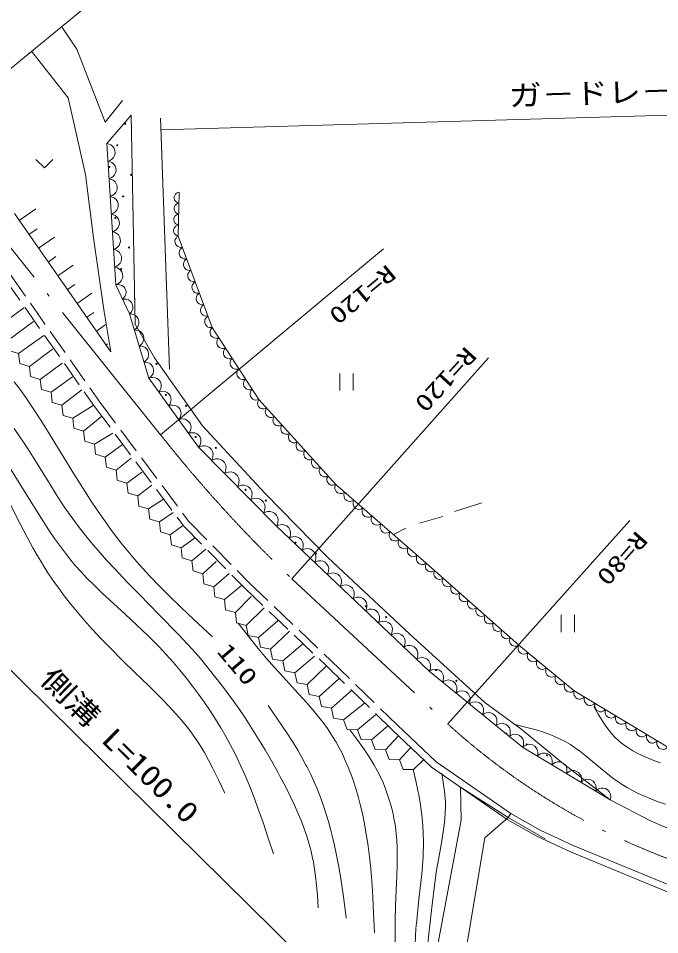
# Model space of a CAD drawing. Units: millimetres, scale not verified. Extents: x 40000 to 680000, y 20000 to 380000.
# Drawn here: x 422066 to 477847, y 239097 to 318765 of the extents above; entities that cross this region are included whole.
import ezdxf
from ezdxf.enums import TextEntityAlignment as Align

# ---------------------------------------------------------------- set-up
doc = ezdxf.new("R2010")
doc.units = ezdxf.units.MM
doc.header["$LTSCALE"] = 1000
doc.linetypes.add('USER1', pattern=[18.5, 14.557377, -1.819672, 0.303279, -1.819672])
doc.linetypes.add('USER2', pattern=[3, 2.25, -0.75])
for name, color, linetype, lineweight in [('M-BGD', 7, 'Continuous', 13), ('M-BMK-LINE', 2, 'Continuous', 13), ('M-STR-HTXT', 7, 'Continuous', 13)]:
    doc.layers.add(name, color=color, linetype=linetype, lineweight=lineweight)
doc.styles.add('ＭＳ ゴシック', font='')
doc.styles.get('ＭＳ ゴシック').set_extended_font_data('MS Gothic')

# ---------------------------------------------------------------- blocks, each defined once
blk = doc.blocks.new('BUHIN6')
at = {"color": 7, "linetype": 'Continuous', "lineweight": 13}
blk.add_lwpolyline([(-382, -737), (352, -12), (-330, 762)], dxfattribs=at)
blk = doc.blocks.new('BUHIN5')
at = {"color": 7, "linetype": 'Continuous', "lineweight": 13}
for p, q in [((770, 547), (-730, 600)), ((-770, -551), (729, -603))]:
    blk.add_line(p, q, dxfattribs=at)
blk = doc.blocks.new('BUHIN2')
at = {"color": 7, "linetype": 'Continuous', "lineweight": 13}
blk.add_lwpolyline([(749.5, -26.2), (699.3, 148.2), (614.5, 297.5), (474.1, 467.5), (312.3, 563.2), (138.2, 625.6), (-94.2, 633.7), (-272.3, 583.6), (-440.3, 499.4), (-592.3, 339.6), (-683.6, 196.5), (-749.5, 26.2)], dxfattribs=at)
blk = doc.blocks.new('BUHIN3')
at = {"color": 7, "linetype": 'Continuous', "lineweight": 13}
blk.add_lwpolyline([(499.7, -17.4), (466.2, 98.8), (409.7, 198.3), (316.1, 311.7), (208.2, 375.5), (92.1, 417), (-62.8, 422.4), (-181.5, 389.1), (-293.6, 332.9), (-394.8, 226.4), (-455.7, 131), (-499.7, 17.4)], dxfattribs=at)

msp = doc.modelspace()

# ---------------------------------------------------------------- linework, layer by layer
at = {"layer": 'M-BGD'}
for p, q in [((425881, 317959), (427151, 316096)), ((426389, 311863), (423218, 315897)), ((427151, 316096), (429606, 309746)), ((427913, 305174), (426389, 311863)), ((429606, 309746), (431130, 311609)), ((431892, 310339), (429776, 307883)), ((429776, 307883), (431892, 310339)), ((431892, 310339), (432233, 292184)), ((430538, 295607), (429776, 307883)), ((429776, 307883), (430538, 295607)), ((428590, 299671), (427913, 305174)), ((435956, 299840), (436041, 303650)), ((422151, 301186), (423588, 302188)), ((430114, 289765), (421732, 301787)), ((422989, 299984), (423694, 300475)), ((423828, 298782), (425208, 299744)), ((428590, 299671), (429522, 293236)), ((429522, 293236), (428590, 299671)), ((438920, 291881), (435956, 299840)), ((424666, 297580), (425342, 298051)), ((425504, 296378), (426828, 297301)), ((426342, 295175), (426990, 295627)), ((431723, 293067), (430538, 295607)), ((430538, 295607), (431723, 293067)), ((427180, 293973), (428448, 294857)), ((420208, 291881), (422541, 293601)), ((428019, 292771), (428638, 293203)), ((430114, 289765), (429522, 293236)), ((421150, 290755), (423380, 292395)), ((433416, 287479), (431723, 293067)), ((428857, 291569), (429706, 292161)), ((432233, 292184), (433924, 289257)), ((442984, 285616), (438920, 291881)), ((422093, 289629), (424273, 291180)), ((423035, 288502), (425052, 289999)), ((429695, 290367), (429836, 290465)), ((421246, 289878), (422093, 289629)), ((422093, 289629), (422189, 288751)), ((433924, 289257), (438073, 283330)), ((422189, 288751), (423035, 288502)), ((423035, 288502), (423131, 287625)), ((423978, 287376), (425881, 288794)), ((423131, 287625), (423978, 287376)), ((423978, 287376), (424073, 286498)), ((424920, 286249), (426785, 287601)), ((437734, 281467), (433416, 287479)), ((424073, 286498), (424920, 286249)), ((424920, 286249), (425016, 285372)), ((425862, 285123), (427589, 286471)), ((425016, 285372), (425862, 285123)), ((449672, 278250), (442984, 285616)), ((425862, 285123), (425958, 284245)), ((426805, 283996), (428568, 285114)), ((425958, 284245), (426805, 283996)), ((426805, 283996), (426900, 283119)), ((427747, 282870), (429334, 284172)), ((426900, 283119), (427747, 282870)), ((427747, 282870), (427843, 281993)), ((438073, 283330), (443492, 277488)), ((428690, 281743), (430289, 282703)), ((427843, 281993), (428690, 281743)), ((428690, 281743), (428785, 280866)), ((429632, 280617), (431122, 281703)), ((444508, 274609), (437734, 281467)), ((428785, 280866), (429632, 280617)), ((429632, 280617), (429728, 279740)), ((430574, 279491), (431883, 280525)), ((429728, 279740), (430574, 279491)), ((430574, 279491), (430670, 278613)), ((431517, 278364), (432808, 279302)), ((430670, 278613), (431517, 278364)), ((431517, 278364), (431612, 277487)), ((432459, 277238), (433688, 278183)), ((457546, 271392), (449672, 278250)), ((431612, 277487), (432459, 277238)), ((443492, 277488), (448995, 271900)), ((432459, 277238), (432555, 276360)), ((433402, 276111), (434687, 276960)), ((462372, 276641), (460002, 275879)), ((432555, 276360), (433402, 276111)), ((433402, 276111), (433497, 275234)), ((434344, 274985), (435523, 275796)), ((433497, 275234), (434344, 274985)), ((434344, 274985), (434440, 274108)), ((458986, 275456), (456954, 274863)), ((434440, 274108), (435286, 273858)), ((435286, 273858), (436358, 274633)), ((457800, 261994), (444508, 274609)), ((455768, 274440), (454752, 273932)), ((435286, 273858), (435382, 272981)), ((436229, 272732), (437387, 273574)), ((435382, 272981), (436229, 272732)), ((436229, 272732), (436324, 271855)), ((437171, 271606), (438375, 272617)), ((436324, 271855), (437171, 271606)), ((448995, 271900), (456107, 265211)), ((437171, 271606), (437267, 270728)), ((438113, 270479), (439280, 271553)), ((465590, 264280), (457546, 271392)), ((437267, 270728), (438113, 270479)), ((438113, 270479), (438209, 269602)), ((439056, 269353), (440408, 270489)), ((438209, 269602), (439056, 269353)), ((439056, 269353), (439152, 268475)), ((439998, 268226), (441487, 269441)), ((440941, 267100), (442313, 268489)), ((439152, 268475), (439998, 268226)), ((439998, 268226), (440094, 267349)), ((440094, 267349), (440941, 267100)), ((440941, 267100), (441036, 266222)), ((441883, 265973), (443440, 267520)), ((441036, 266222), (441883, 265973)), ((442941, 264947), (444647, 266393)), ((441883, 265973), (442070, 265107)), ((444000, 263920), (445647, 265472)), ((442070, 265107), (442941, 264947)), ((442941, 264947), (443128, 264081)), ((456107, 265211), (462626, 259285)), ((443128, 264081), (444000, 263920)), ((444000, 263920), (444187, 263054)), ((445058, 262894), (446791, 264360)), ((470416, 260301), (465590, 264280)), ((444187, 263054), (445058, 262894)), ((446117, 261867), (447823, 263297)), ((445058, 262894), (445245, 262028)), ((447175, 260841), (448822, 262401)), ((445245, 262028), (446117, 261867)), ((446117, 261867), (446304, 261001)), ((448233, 259814), (449931, 261351)), ((465928, 255390), (457800, 261994)), ((446304, 261001), (447175, 260841)), ((447175, 260841), (447362, 259975)), ((447362, 259975), (448233, 259814)), ((448233, 259814), (448420, 258948)), ((449292, 258788), (451040, 260321)), ((478544, 255390), (470416, 260301)), ((448420, 258948), (449292, 258788)), ((450350, 257761), (452188, 259212)), ((462626, 259285), (465759, 256999)), ((449292, 258788), (449479, 257922)), ((451569, 256898), (453139, 258222)), ((449479, 257922), (450350, 257761)), ((450350, 257761), (450672, 256923)), ((455006, 257337), (458393, 254120)), ((450672, 256923), (451569, 256898)), ((451569, 256898), (451891, 256060)), ((452788, 256034), (454169, 257212)), ((454593, 256902), (458014, 253653)), ((465759, 256999), (469484, 253951)), ((451891, 256060), (452788, 256034)), ((452788, 256034), (453110, 255196)), ((454008, 255171), (455099, 256361)), ((453110, 255196), (454008, 255171)), ((454008, 255171), (454329, 254332)), ((455227, 254307), (456188, 255351)), ((473548, 250818), (465928, 255390)), ((454329, 254332), (455227, 254307)), ((455227, 254307), (455549, 253469)), ((456446, 253443), (457357, 254361)), ((455549, 253469), (456446, 253443)), ((458014, 253653), (464593, 249124)), ((458393, 254120), (464912, 249633)), ((469484, 253951), (473548, 250818)), ((460510, 251919), (460594, 249040)), ((460510, 251919), (464658, 249294)), ((473548, 250818), (477104, 248955)), ((464912, 249633), (464658, 249294)), ((464912, 249633), (467452, 248193)), ((464912, 249633), (467452, 248193)), ((460594, 249040), (457970, 235155)), ((464658, 249294), (462626, 247516)), ((464593, 249124), (467176, 247660)), ((464658, 249294), (467876, 247431)), ((477104, 248955), (482862, 246500)), ((467452, 248193), (470331, 246839)), ((467452, 248193), (470331, 246839)), ((462626, 247516), (460510, 234816)), ((467176, 247660), (470089, 246290)), ((470089, 246290), (482852, 241035)), ((470331, 246839), (483285, 241505)), ((470331, 246839), (483285, 241505))]:
    msp.add_line(p, q, dxfattribs=at)
at = {"layer": 'M-BGD', "linetype": 'USER2'}
for p, q in [((421394, 296453), (429183, 285362)), ((420903, 296109), (428697, 285011)), ((429183, 285362), (436888, 275033)), ((428697, 285011), (436432, 274642)), ((436888, 275033), (442137, 269699)), ((436432, 274642), (441716, 269272)), ((442137, 269699), (449249, 262925)), ((441716, 269272), (448831, 262495)), ((449249, 262925), (455006, 257337)), ((448831, 262495), (454588, 256907))]:
    msp.add_line(p, q, dxfattribs=at)
at = {"layer": 'M-BGD'}
for points in [[(421708, 287162), (422212, 286493), (422770, 285716), (423312, 284926), (423971, 283925), (424615, 282911), (426903, 279172), (427651, 277970), (428414, 276781), (429013, 275882), (429634, 274987), (430184, 274227), (430750, 273480), (431020, 273135), (431586, 272440), (432173, 271750), (432835, 271005), (433513, 270273), (434316, 269438), (435134, 268616), (436226, 267554), (437333, 266505), (438942, 265006)], [(421718, 283108), (422324, 282214), (422351, 282172), (423005, 281164), (423641, 280145), (424591, 278601), (425561, 277061), (426062, 276304), (426579, 275559), (426806, 275245), (427303, 274574), (427815, 273915), (428399, 273199), (429005, 272487), (429732, 271669), (430475, 270862), (431529, 269755), (432601, 268660), (434296, 266947), (435979, 265217), (437208, 263899), (437901, 263097), (438584, 262274), (439251, 261439), (439908, 260583), (440550, 259715), (441176, 258835), (441786, 257943), (442385, 257030), (442968, 256105), (443540, 255160), (444096, 254203), (444635, 253234), (444851, 252834), (445306, 251967), (445743, 251090), (446087, 250359), (446415, 249613), (446684, 248953), (446934, 248288), (447145, 247673), (447336, 247054), (447493, 246478), (447633, 245888), (447730, 245411), (447834, 244804), (447919, 244183), (448006, 243359), (448074, 242532), (448148, 241422)], [(421377, 279585), (423041, 276924), (424725, 274268), (425215, 273548), (425721, 272842), (426165, 272253), (426631, 271670), (427023, 271206), (427519, 270652), (428037, 270103), (428688, 269446), (429362, 268796), (431354, 266956), (433347, 265089), (433691, 264750), (434317, 264110), (434929, 263456), (435526, 262789), (436109, 262108), (436669, 261421), (437220, 260715), (437748, 260004), (438260, 259282), (438749, 258557), (439221, 257822), (439670, 257085), (440107, 256330), (440516, 255582), (440912, 254818), (441424, 253755), (441787, 252942), (442131, 252122), (442513, 251156), (442876, 250181), (443349, 248841), (443804, 247494), (444255, 246123)], [(421255, 276700), (422287, 274709), (423338, 272727), (423739, 272021), (424157, 271327), (424216, 271233), (424640, 270568), (425080, 269915), (425559, 269241), (426061, 268570), (426615, 267863), (427186, 267169), (427830, 266417), (428498, 265670), (429276, 264831), (430078, 263997), (431108, 262960), (432161, 261928), (432205, 261886), (433410, 260721), (434605, 259539), (435196, 258925), (435778, 258293), (436236, 257768), (436684, 257223), (437060, 256737), (437426, 256231), (437599, 255977), (437932, 255460), (438253, 254923), (438613, 254279), (438961, 253615), (439484, 252553), (439995, 251470), (440033, 251388)], [(441198, 266175), (442044, 265075), (442912, 263980), (443650, 263097), (444342, 262314), (445057, 261536), (446121, 260396), (447168, 259244), (447678, 258654), (448177, 258045), (448572, 257534), (448950, 257011), (449404, 256325), (449696, 255841), (449975, 255337), (450247, 254805), (450505, 254254), (450754, 253674), (450988, 253076), (451215, 252441), (451423, 251797), (451625, 251108), (451810, 250402), (451988, 249641), (452147, 248876), (452356, 247690), (452490, 246782), (452603, 245875), (452711, 244829), (452800, 243773), (452893, 242379), (452966, 240976), (453042, 239264)], [(443786, 259025), (444611, 257839), (445418, 256644), (445900, 255895), (446364, 255137), (446734, 254498), (447086, 253848), (447159, 253706), (447470, 253080), (447762, 252445), (448045, 251782), (448313, 251102), (448570, 250395), (448811, 249672), (449039, 248924), (449250, 248161), (449371, 247685), (449567, 246848), (449745, 245997), (449934, 244985), (450103, 243970), (450335, 242397), (450548, 240821), (450586, 240534)], [(472112, 258947), (472502, 258274), (472906, 257618), (473163, 257235), (473440, 256860), (473676, 256570), (473932, 256288), (474000, 256219), (474254, 255979), (474528, 255747), (474831, 255519), (475155, 255300), (475518, 255082), (475894, 254879), (476336, 254666), (476791, 254469), (477353, 254251), (477927, 254049)], [(465235, 257381), (466164, 257148), (467092, 256895), (467650, 256723), (468197, 256533), (468641, 256360), (469084, 256165), (469697, 255850), (470078, 255622), (470448, 255377), (470898, 255052), (471347, 254702), (472497, 253742), (473662, 252796), (474157, 252436), (474583, 252154), (475020, 251890), (475492, 251628), (475984, 251379), (476521, 251130), (477076, 250896), (477704, 250654), (478340, 250430)], [(450892, 256917), (451510, 256093), (452118, 255250), (452476, 254721), (452818, 254181), (453016, 253845), (453276, 253370), (453524, 252876), (453755, 252373), (453966, 251861), (454160, 251341), (454334, 250815), (454489, 250283), (454624, 249746), (454737, 249216), (454831, 248673), (454865, 248445), (454932, 247880), (454979, 247314), (455011, 246657), (455023, 245998), (455015, 245119), (454986, 244238), (454869, 241593), (454842, 240372), (454836, 239154), (454839, 237925)], [(456400, 253445), (456634, 252473), (456850, 251487), (456896, 251252), (457012, 250592), (457110, 249919), (457187, 249243), (457245, 248564), (457282, 247884), (457299, 247204), (457275, 245894), (457228, 245125), (457159, 244348), (456912, 242192), (456686, 240034), (456682, 239984), (456622, 239058), (456582, 238120), (456545, 236852)], [(458895, 253131), (459025, 252358), (459136, 251575), (459212, 250633), (459218, 250177), (459204, 249711), (459165, 249176), (459105, 248631), (458995, 247867), (458862, 247095), (458626, 245788), (458447, 244699), (458287, 243601), (458018, 241473), (457734, 238903), (457469, 236319)]]:
    msp.add_lwpolyline(points, dxfattribs=at)
for centre in [(431354, 309604), (430670, 307725), (429986, 305845), (431866, 305161), (431182, 303282), (430499, 301402), (431694, 298839), (431011, 296960), (434083, 288726), (434903, 286019), (436667, 285076), (437487, 282369), (439250, 281426), (441834, 277775), (443598, 276832), (446181, 273182), (447945, 272238), (452292, 267645), (454055, 266701), (458403, 262108), (460166, 261164), (466277, 255627), (468040, 254684)]:
    msp.add_circle(centre, 50, dxfattribs=at)
for centre, start, end in [((432206, 294396), 108.22919, 253.92472), ((449708, 271295), 208.99011, 244.52081), ((456639, 263051), 357.54777, 95.44595), ((464513, 256570), 292.59148, 169.22096), ((469804, 253740), 176.46131, 288.27971)]:
    msp.add_arc(centre, 50, start, end, dxfattribs=at)
at = {"layer": 'M-BMK-LINE'}
for p, q in [((391817, 290098), (429437, 321007)), ((434432, 282568), (453821, 298739)), ((462965, 289257), (445862, 270037)), ((459409, 257422), (475242, 275117))]:
    msp.add_line(p, q, dxfattribs=at)
at = {"layer": 'M-BMK-LINE', "linetype": 'USER1'}
for p, q in [((414313, 307611), (434432, 282568)), ((445862, 270037), (459409, 257422))]:
    msp.add_line(p, q, dxfattribs=at)
for centre, radius, start, end in [((528584, 356969), 120000, 218.31665, 226.42163), ((499743, 301843), 60000, 227.76038, 258.82149)]:
    msp.add_arc(centre, radius, start, end, dxfattribs=at)
at = {"layer": 'M-STR-HTXT'}
for p, q in [((434454, 309085), (520391, 311540)), ((435213, 288262), (434417, 310084)), ((392437, 290607), (463754, 220348))]:
    msp.add_line(p, q, dxfattribs=at)

# ---------------------------------------------------------------- block references
at = {"layer": 'M-BGD'}
for name, p, xscale, yscale, rotation in [('BUHIN2', (429824, 307116), 1.024969, 1.024969, 275.55198), ('BUHIN2', (429919, 305582), 1.024969, 1.024969, 275.55198), ('BUHIN2', (430014, 304047), 1.024969, 1.024969, 275.55198), ('BUHIN3', (436030, 303174), 0.9527365, 0.9527365, 90.72181), ('BUHIN2', (430109, 302513), 1.024969, 1.024969, 275.55198), ('BUHIN3', (436009, 302222), 0.9527365, 0.9527365, 90.72181), ('BUHIN2', (430205, 300978), 1.024969, 1.024969, 275.55198), ('BUHIN3', (435988, 301269), 0.9527365, 0.9527365, 90.72181), ('BUHIN3', (435967, 300317), 0.9527365, 0.9527365, 90.72181), ('BUHIN2', (430300, 299444), 1.024969, 1.024969, 275.55198), ('BUHIN3', (436141, 299343), 1.061625, 1.061625, 112.42586), ('BUHIN3', (436512, 298348), 1.061625, 1.061625, 112.42586), ('BUHIN2', (430395, 297909), 1.024969, 1.024969, 275.55198), ('BUHIN2', (430490, 296375), 1.024969, 1.024969, 275.55198), ('BUHIN3', (436882, 297353), 1.061625, 1.061625, 112.42586), ('BUHIN3', (437253, 296358), 1.061625, 1.061625, 112.42586), ('BUHIN2', (430834, 294972), 0.9342735, 0.9342735, 297.01043), ('BUHIN3', (437623, 295363), 1.061625, 1.061625, 112.42586), ('BUHIN3', (437994, 294369), 1.061625, 1.061625, 112.42586), ('BUHIN2', (431427, 293702), 0.9342735, 0.9342735, 297.01043), ('BUHIN2', (431935, 292369), 0.9731401, 0.9731401, 288.85543), ('BUHIN3', (438364, 293374), 1.061625, 1.061625, 112.42586), ('BUHIN3', (438735, 292379), 1.061625, 1.061625, 112.42586), ('BUHIN2', (432358, 290972), 0.9731401, 0.9731401, 288.85543), ('BUHIN3', (439210, 291434), 1.066812, 1.066812, 124.97072), ('BUHIN3', (439791, 290539), 1.066812, 1.066812, 124.97072), ('BUHIN2', (432781, 289575), 0.9731401, 0.9731401, 288.85543), ('BUHIN3', (440371, 289644), 1.066812, 1.066812, 124.97072), ('BUHIN3', (440952, 288749), 1.066812, 1.066812, 124.97072), ('BUHIN2', (433204, 288178), 0.9731401, 0.9731401, 288.85543), ('BUHIN2', (433848, 286878), 0.9869297, 0.9869297, 307.68701), ('BUHIN3', (441533, 287854), 1.066812, 1.066812, 124.97072), ('BUHIN3', (442113, 286959), 1.066812, 1.066812, 124.97072), ('BUHIN2', (434711, 285676), 0.9869297, 0.9869297, 307.68701), ('BUHIN3', (442694, 286064), 1.066812, 1.066812, 124.97072), ('BUHIN2', (435575, 284473), 0.9869297, 0.9869297, 307.68701), ('BUHIN3', (443318, 285248), 0.9949243, 0.9949243, 134.23811), ('BUHIN3', (443987, 284512), 0.9949243, 0.9949243, 134.23811), ('BUHIN2', (436439, 283271), 0.9869297, 0.9869297, 307.68701), ('BUHIN3', (444656, 283775), 0.9949243, 0.9949243, 134.23811), ('BUHIN2', (437302, 282069), 0.9869297, 0.9869297, 307.68701), ('BUHIN3', (445325, 283038), 0.9949243, 0.9949243, 134.23811), ('BUHIN3', (445994, 282302), 0.9949243, 0.9949243, 134.23811), ('BUHIN2', (438299, 280896), 1.071051, 1.071051, 316.64694), ('BUHIN3', (446662, 281565), 0.9949243, 0.9949243, 134.23811), ('BUHIN2', (439428, 279753), 1.071051, 1.071051, 316.64694), ('BUHIN3', (447331, 280829), 0.9949243, 0.9949243, 134.23811), ('BUHIN3', (448000, 280092), 0.9949243, 0.9949243, 134.23811), ('BUHIN2', (440557, 278610), 1.071051, 1.071051, 316.64694), ('BUHIN3', (448669, 279355), 0.9949243, 0.9949243, 134.23811), ('BUHIN3', (449338, 278619), 0.9949243, 0.9949243, 134.23811), ('BUHIN2', (441686, 277467), 1.071051, 1.071051, 316.64694), ('BUHIN3', (450066, 277908), 1.044184, 1.044184, 140.94518), ('BUHIN2', (442815, 276324), 1.071051, 1.071051, 316.64694), ('BUHIN3', (450853, 277222), 1.044184, 1.044184, 140.94518), ('BUHIN3', (451641, 276536), 1.044184, 1.044184, 140.94518), ('BUHIN2', (443944, 275181), 1.071051, 1.071051, 316.64694), ('BUHIN3', (452428, 275850), 1.044184, 1.044184, 140.94518), ('BUHIN2', (445062, 274084), 1.01807, 1.01807, 318.4969), ('BUHIN3', (453215, 275164), 1.044184, 1.044184, 140.94518), ('BUHIN3', (454003, 274479), 1.044184, 1.044184, 140.94518), ('BUHIN3', (454790, 273793), 1.044184, 1.044184, 140.94518), ('BUHIN2', (446170, 273033), 1.01807, 1.01807, 318.4969), ('BUHIN3', (455578, 273107), 1.044184, 1.044184, 140.94518), ('BUHIN2', (447277, 271981), 1.01807, 1.01807, 318.4969), ('BUHIN3', (456365, 272421), 1.044184, 1.044184, 140.94518), ('BUHIN2', (448385, 270930), 1.01807, 1.01807, 318.4969), ('BUHIN3', (457152, 271735), 1.044184, 1.044184, 140.94518), ('BUHIN3', (457912, 271069), 0.9761028, 0.9761028, 140.5188), ('BUHIN2', (449493, 269879), 1.01807, 1.01807, 318.4969), ('BUHIN3', (458643, 270423), 0.9761028, 0.9761028, 140.5188), ('BUHIN3', (459374, 269776), 0.9761028, 0.9761028, 140.5188), ('BUHIN2', (450600, 268828), 1.01807, 1.01807, 318.4969), ('BUHIN3', (460106, 269129), 0.9761028, 0.9761028, 140.5188), ('BUHIN2', (451708, 267776), 1.01807, 1.01807, 318.4969), ('BUHIN3', (460837, 268483), 0.9761028, 0.9761028, 140.5188), ('BUHIN2', (452816, 266725), 1.01807, 1.01807, 318.4969), ('BUHIN3', (461568, 267836), 0.9761028, 0.9761028, 140.5188), ('BUHIN3', (462299, 267190), 0.9761028, 0.9761028, 140.5188), ('BUHIN2', (453923, 265674), 1.01807, 1.01807, 318.4969), ('BUHIN3', (463031, 266543), 0.9761028, 0.9761028, 140.5188), ('BUHIN3', (463762, 265897), 0.9761028, 0.9761028, 140.5188), ('BUHIN2', (455031, 264623), 1.01807, 1.01807, 318.4969), ('BUHIN3', (464493, 265250), 0.9761028, 0.9761028, 140.5188), ('BUHIN2', (456139, 263571), 1.01807, 1.01807, 318.4969), ('BUHIN3', (465224, 264604), 0.9761028, 0.9761028, 140.5188), ('BUHIN3', (465992, 263949), 1.042472, 1.042472, 142.49484), ('BUHIN2', (457246, 262520), 1.01807, 1.01807, 318.4969), ('BUHIN3', (466797, 263286), 1.042472, 1.042472, 142.49484), ('BUHIN3', (467601, 262622), 1.042472, 1.042472, 142.49484), ('BUHIN2', (458381, 261523), 0.9974011, 0.9974011, 322.90622), ('BUHIN3', (468405, 261959), 1.042472, 1.042472, 142.49484), ('BUHIN2', (459542, 260579), 0.9974011, 0.9974011, 322.90622), ('BUHIN3', (469210, 261296), 1.042472, 1.042472, 142.49484), ('BUHIN2', (460703, 259636), 0.9974011, 0.9974011, 322.90622), ('BUHIN3', (470014, 260633), 1.042472, 1.042472, 142.49484), ('BUHIN3', (470868, 260029), 1.055158, 1.055158, 150.85922), ('BUHIN3', (471771, 259483), 1.055158, 1.055158, 150.85922), ('BUHIN2', (461864, 258692), 0.9974011, 0.9974011, 322.90622), ('BUHIN3', (472674, 258937), 1.055158, 1.055158, 150.85922), ('BUHIN2', (463025, 257749), 0.9974011, 0.9974011, 322.90622), ('BUHIN3', (473577, 258392), 1.055158, 1.055158, 150.85922), ('BUHIN2', (464186, 256806), 0.9974011, 0.9974011, 322.90622), ('BUHIN3', (474480, 257846), 1.055158, 1.055158, 150.85922), ('BUHIN3', (475383, 257300), 1.055158, 1.055158, 150.85922), ('BUHIN2', (465347, 255862), 0.9974011, 0.9974011, 322.90622), ('BUHIN3', (476286, 256755), 1.055158, 1.055158, 150.85922), ('BUHIN2', (466563, 255009), 0.9873716, 0.9873716, 331.03616), ('BUHIN3', (477189, 256209), 1.055158, 1.055158, 150.85922), ('BUHIN3', (478092, 255663), 1.055158, 1.055158, 150.85922), ('BUHIN2', (467833, 254247), 0.9873716, 0.9873716, 331.03616), ('BUHIN2', (469103, 253485), 0.9873716, 0.9873716, 331.03616), ('BUHIN2', (470373, 252723), 0.9873716, 0.9873716, 331.03616), ('BUHIN2', (471643, 251961), 0.9873716, 0.9873716, 331.03616), ('BUHIN2', (472913, 251199), 0.9873716, 0.9873716, 331.03616)]:
    msp.add_blockref(name, p, dxfattribs=dict(at, xscale=xscale, yscale=yscale, rotation=rotation))
at = {"layer": 'M-BGD', "rotation": 272}
for name, p in [('BUHIN6', (424328, 306127)), ('BUHIN5', (450601, 287149)), ('BUHIN5', (469864, 266146))]:
    msp.add_blockref(name, p, dxfattribs=at)

# ---------------------------------------------------------------- texts
at = {"layer": 'M-BGD', "style": 'ＭＳ ゴシック'}
for s, height, rotation, width, p in [('R=120', 1466, 219.6, 1.35, (453851, 297779)), ('R=120', 1466, 227.6, 1.35, (460644, 290623)), ('R=80', 1466, 228.5, 1.35, (475502, 274581)), ('110', 1466, 310.3, 1.35, (438933, 263398)), ('側溝 L=100.0', 1833, 315.6, 1.2, (423442, 260786))]:
    msp.add_text(s, height=height, rotation=rotation, dxfattribs=dict(at, width=width)).set_placement(p, align=Align.BOTTOM_LEFT)
at = {"layer": 'M-STR-HTXT', "style": 'ＭＳ ゴシック', "width": 1.15}
msp.add_text('ガ－ドレ－ル L=112.0', height=1833, rotation=1.8, dxfattribs=at).set_placement((464769, 310565), align=Align.BOTTOM_LEFT)

doc.saveas('drawing.dxf')
